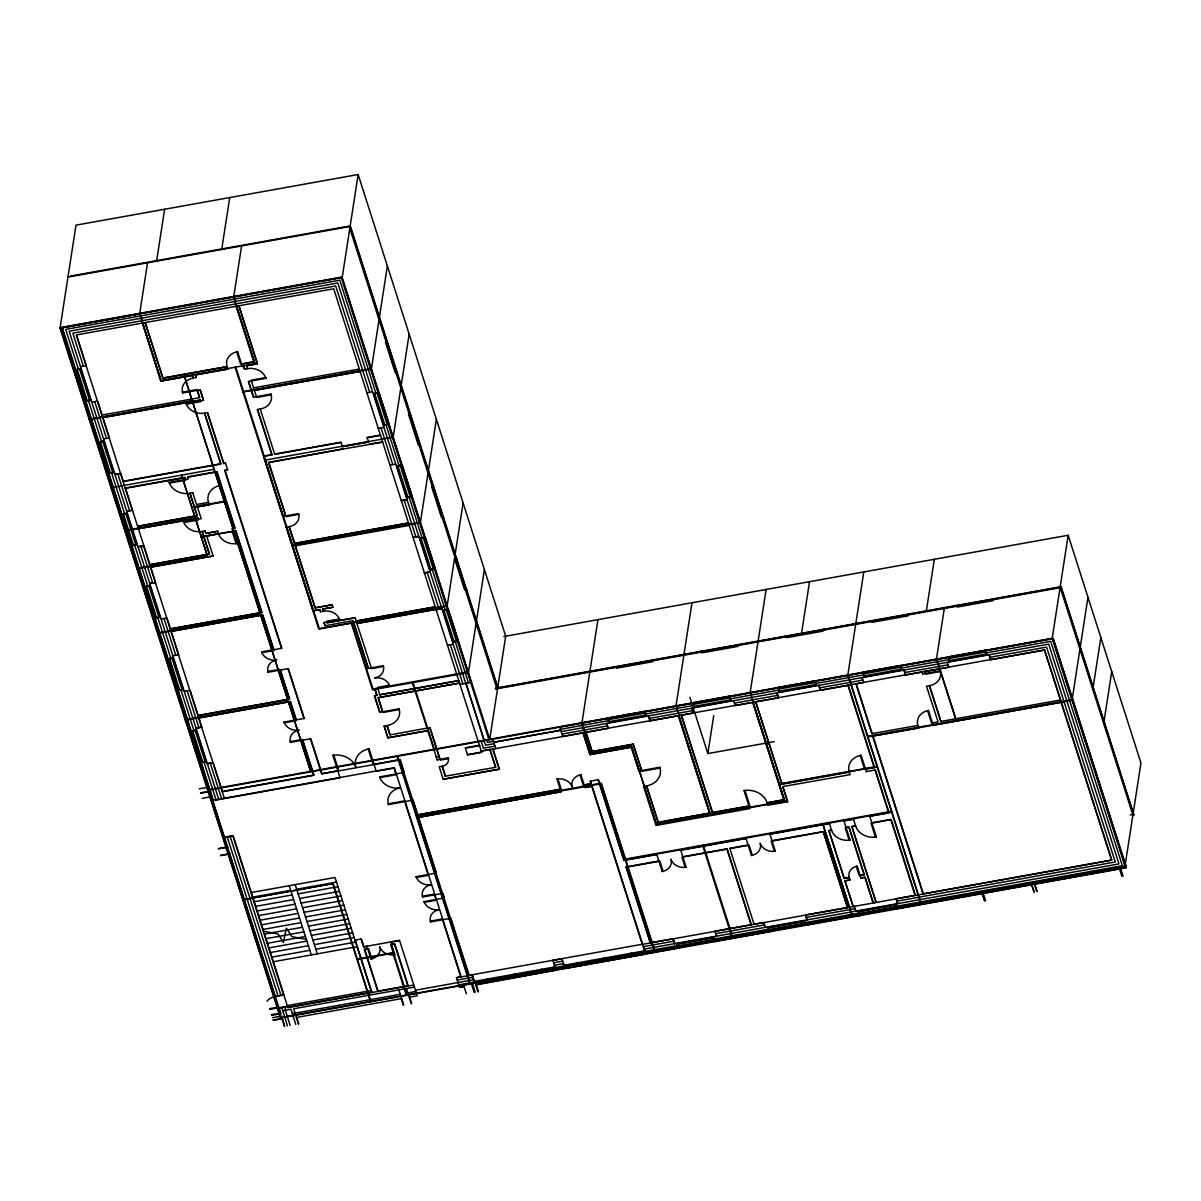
<?xml version="1.0" encoding="UTF-8"?>
<svg xmlns="http://www.w3.org/2000/svg" width="1201" height="1201" viewBox="0 0 1201 1201"><rect width="100%" height="100%" fill="white"/><g stroke="black" fill="none" stroke-linecap="round" stroke-linejoin="round"><path stroke-width="1.5" d="M503.835 636.53L1068.169 535.271L1140.95 763.01L1125.007 866.041L280.358 1017.607L60.05 328.188L75.993 225.157L358.153 174.52L505.681 636.2L489.738 739.231L342.03 277.026L61.776 327.318L75.453 370.073L80.572 368.422L90.841 400.579L85.271 400.849L98.542 442.373L103.676 440.722L113.945 472.879L108.375 473.149L121.646 514.674L126.781 513.022L137.049 545.179L131.479 545.449L144.751 586.974L149.885 585.322L160.153 617.479L154.584 617.734L167.855 659.274L172.989 657.623L183.258 689.779L177.688 690.035L190.959 731.574L196.078 729.923L206.362 762.065L200.792 762.335L208.809 787.436M147.543 262.809L139.631 313.911L160.919 380.522L254.972 363.648L233.685 297.022L241.596 245.935M156.58 261.187L164.627 209.259M221.705 249.493L229.736 197.564M243.293 896.216L242.722 899.864L333.157 883.636L370.794 1001.379M358.153 174.52L342.195 277.551L60.05 328.188M387.368 265.931L371.409 368.962L242.992 392.006M409.151 334.103L393.192 437.134L264.775 460.178M436.368 419.314L420.425 522.345L292.008 545.374M463.106 502.964L447.162 605.995L318.745 629.039L235.081 367.221M484.393 569.589L468.45 672.62L372.58 689.809L351.293 623.199M597.918 619.656L581.975 722.687L591.868 753.673L631.666 746.527L656.422 823.991L784.838 800.947M691.971 602.782L676.028 705.798L710.737 814.758M774.15 741.663L707.854 753.552L713.739 715.556M766.133 589.466L750.175 692.497L785.094 801.412L656.437 824.502L631.471 746.361L591.297 753.567L581.599 723.242L208.133 790.258M801.502 633.603L809.534 581.674M863.789 571.946L847.846 674.977L920.627 902.717M926.301 611.219L934.333 559.291M944.376 607.976L936.465 659.064L956.281 721.035M1068.169 535.271L1052.226 638.301L1125.007 866.041M1087.971 597.242L1072.028 700.273L867.647 736.949M1092.805 689.449L1100.852 637.521M1103.704 723.527L1111.736 671.599M70.424 276.08L349.941 225.923L497.634 688.128M67.962 277.086L350.107 226.464M80.452 366.575L86.307 365.689L76.519 335.079M75.198 369.308L85.526 401.614M80.332 368.872L75.708 369.713L62.242 327.558L341.775 277.401L378.675 392.877L374.051 393.703M79.851 369.773L80.932 369.578M243.563 366.335L242.377 366.545L237.618 351.623L236.702 351.788L240.635 364.098L253.621 361.771M237.618 351.623A15.073 12.505 8.8 0 0 227.049 366.53L162.991 378.03L145.276 322.574M227.094 366.68L162.856 378.21L145.096 322.619M241.596 364.083L253.846 361.891L236.087 306.285M160.874 381.002L192.595 375.312L193.451 378.015M227.83 368.992L195.313 374.832L196.168 377.519M242.332 366.395L243.698 366.14L244.644 369.142M195.538 374.952L227.89 369.142L227.049 366.53M246.64 365.78L257.539 363.828L238.984 305.76M387.067 340.889L397.381 373.181M199.501 397.546L196.949 389.574L182.462 392.187L182.702 392.952A15.073 12.505 8.8 0 1 193.271 378.045L196.348 377.489L195.493 374.802M253.546 387.998L251.234 380.162L265.736 377.564L265.976 378.33A15.073 12.505 8.8 0 0 247.556 368.632L244.464 369.172L243.518 366.185M89.384 399.618L90.48 399.423M90.36 400.263L85.736 401.089L98.812 442.013L103.436 441.172M91.816 402.11L97.611 401.074L102.07 415.021M182.702 392.952L200.282 389.8L203.63 400.293L186.065 403.446L186.305 404.212L200.807 401.614L200.342 400.158L102.911 417.633L109.411 437.99L103.556 438.875M265.976 378.33L248.397 381.483L253.426 397.216L271.006 394.063L271.246 394.829L256.759 397.426L254.282 390.31L360.09 371.319M101.89 415.051L199.726 397.666L197.384 390.31M253.501 387.848L359.354 369.022M89.565 419.179L192.205 400.759M243.578 391.541L370.448 368.782M89.264 419.599L192.355 401.089M102.67 417.513L200.462 399.963L200.732 400.819M254.522 390.43L359.97 371.514M186.065 403.446A15.073 12.505 8.8 0 0 204.485 413.159L207.563 412.604L223.836 463.526M366.8 392.892L372.595 391.856M98.302 441.608L108.63 473.915M378.885 392.352L389.214 424.659M102.956 442.073L104.037 441.878M379.126 393.117L373.571 393.388L383.84 425.544L388.959 423.893M373.931 394.544L375.027 394.348M410.157 413.174L420.485 445.481M112.489 471.918L113.585 471.723M113.464 472.563L108.841 473.389L121.917 514.298L126.54 513.473M383.464 424.388L384.56 424.193M384.08 425.094L388.704 424.268L401.78 465.177L397.156 466.003M114.921 474.41L120.716 473.374L123.238 481.256L220.669 463.766L204.485 413.159M114.966 474.56L120.58 473.554M378.105 428.277L383.945 427.391M223.746 463.211L225.428 462.91L227.695 469.981L225.067 470.462L281.89 648.285L261.593 651.918L261.833 652.683L273.798 650.537L262.449 615.062L171.218 631.426L178.724 654.89L172.869 655.776M263.484 456.08L271.771 454.594M274.849 454.038L340.994 442.178L342.435 446.712L368.527 442.028L367.086 437.494L380.477 435.092M123.148 481.586L220.939 464.036L204.665 413.114M225.518 463.226L223.656 463.556L207.383 412.634M341.084 442.478L274.759 454.383L260.257 409.001M367.176 437.795L380.567 435.393M111.047 487.756L214.138 469.261M342.39 446.562L368.482 441.878M125.219 488.056L184.969 477.322L185.645 479.409M227.589 469.681L224.602 470.222L281.514 648.345M382.639 441.863L369.247 444.265L382.549 442.193M343.186 449.024L369.323 444.49M125.309 488.357L184.894 477.668L185.705 480.205L169.401 483.132L169.146 482.367L188.542 478.884L187.686 476.842L216.991 471.588L225.833 499.256L223.881 499.436M187.972 477.112L216.72 471.948L225.413 499.166M219.453 485.594L220.368 485.429L226.253 501.778L234.675 528.14L232.228 528.575L237.002 543.498L236.102 543.663L232.168 531.352M169.146 482.367A16.964 14.082 8.8 0 0 189.878 493.281L192.956 492.725M126.66 511.176L132.275 510.17L76.294 334.959L333.713 288.765L481.676 752.396L467.534 754.919L465.282 747.848L479.589 745.281M126.721 511.326L132.515 510.29M389.905 465.192L395.699 464.156M121.406 513.908L131.735 546.215M126.06 514.373L127.141 514.178M401.99 464.652L412.318 496.959M402.23 465.418L396.675 465.688L406.944 497.845L412.063 496.193M397.036 466.844L398.116 466.649M208.524 502.348L196.529 504.51L192.776 492.755M191.755 507.122L224.332 501.267M191.98 507.633L224.527 501.793M209.259 504.66L197.264 506.822L201.243 518.637L183.663 521.804L183.918 522.57L198.405 519.973L197.835 518.201M225.578 501.733L226.569 501.553L235.096 528.23L232.288 528.725M197.504 506.942L209.319 504.81L208.479 502.198A16.964 14.082 8.8 0 1 220.368 485.429M137.605 526.233L197.009 515.589L189.878 493.281M137.665 526.398L197.234 515.709L190.058 493.251M125.099 530.407L195.178 517.826M138.4 528.695L197.97 518.006L198.345 519.162M124.904 531.142L198.03 518.171M433.261 485.474L443.589 517.781M282.76 516.43L298.524 513.608L298.779 514.373L286.093 516.655L268.814 462.61L343.156 448.949L268.544 462.325L285.658 515.92M183.663 521.804A15.073 12.505 8.8 0 0 202.098 531.503L205.176 530.947M135.593 544.218L136.674 544.023M136.569 544.849L131.945 545.689L145.021 586.598L149.645 585.773M406.569 496.689L407.664 496.493M205.926 533.304L217.741 531.172L218.567 533.799A15.073 12.505 8.8 0 0 237.002 543.498M217.786 531.337L205.791 533.484L204.996 530.977M407.184 497.394L411.808 496.553L424.884 537.478L420.26 538.303M138.025 546.71L143.82 545.674M138.07 546.86L143.685 545.855L224.332 798.245M401.209 500.577L407.004 499.541M218.522 533.634L206.527 535.796L213.193 556.033L150.53 567.277M233.024 531.037L235.831 530.527L262.028 612.525L170.257 628.994M401.434 500.697L407.049 499.691M201.273 536.907L235.516 530.752L261.623 612.435L170.212 628.844M201.378 537.072L233.94 531.232M286.198 527.209L289.291 526.654A13.196 10.944 8.8 0 0 298.524 513.608M149.75 564.815L209.499 554.096L202.278 531.473M136.779 568.313L207.323 555.658L181.576 475.101M137.364 568.794L207.443 556.213L181.501 475.026M150.485 567.127L212.952 555.913M408.535 522.9L294.62 543.332L289.291 526.654M408.58 523.051L294.485 543.528L289.096 526.684M292.804 545.584L419.674 522.81M409.316 525.362L295.221 545.839L315.067 607.931L332.061 604.869M149.765 583.476L155.379 582.47M149.81 583.626L155.62 582.59L150.71 567.247M413.129 537.312L418.759 536.307M413.009 537.493L418.804 536.457M144.51 586.208L154.839 618.515M425.094 536.952L435.408 569.259M149.164 586.673L150.245 586.478M425.334 537.718L419.765 537.988L430.048 570.13L435.167 568.478M420.14 539.144L421.221 538.949M456.365 557.774L466.694 590.081M158.697 616.518L159.778 616.323M159.673 617.149L155.049 617.99L168.125 658.899L172.749 658.073M429.673 568.989L430.769 568.794M430.288 569.694L434.897 568.854L447.973 609.778L443.364 610.603M161.129 619.01L166.924 617.975L170.392 628.814M424.313 572.877L430.108 571.826M424.538 572.997L430.153 571.991M157.871 632.972L260.527 614.552M157.571 633.392L260.677 614.897M170.992 631.306L262.764 614.837L273.903 649.711M332.797 607.181L322.664 608.997L323.384 611.234M312.951 610.904L319.826 609.673L320.487 611.759L323.564 611.204A13.196 10.944 8.8 0 1 339.688 619.686L339.448 618.92L326.762 621.202L327.227 622.658L355.271 617.629L356.187 621.127L435.378 606.91M339.688 619.686L323.925 622.523L324.976 625.826L353.154 620.617L368.407 668.372M355.136 617.824L327.092 622.854L326.822 621.998M356.322 620.932L435.332 606.76M446.217 605.889L319.346 628.663L235.696 366.89M436.113 609.222L356.922 623.439L371.559 668.627L383.524 666.48L383.269 665.714L368.227 668.402L353.019 620.797M357.162 623.559L435.978 609.402M436.233 609.613L441.863 608.592M436.113 609.793L441.908 608.757M167.615 658.508L177.928 690.815M448.198 609.252L458.512 641.559M172.268 658.974L173.349 658.779M448.438 610.018L442.869 610.288L453.152 642.43L458.272 640.779M443.244 611.444L444.325 611.249M184.218 691.311L190.028 690.26L198.075 715.451L289.306 699.072L279.788 669.317L267.838 671.464L268.078 672.23L288.375 668.582L304.303 718.423L284.006 722.071L284.247 722.837L296.212 720.69L290.132 701.684L198.72 718.093M181.801 688.819L182.882 688.623M182.777 689.449L178.153 690.275L191.229 731.199L195.853 730.373M452.777 641.289L453.873 641.094M453.393 641.98L458.001 641.154L471.182 682.378M447.418 645.177L453.257 644.291M197.94 715.631L289.711 699.162L280.403 670.008M185.585 719.699L288.24 701.279M185.299 720.15L290.447 701.474L296.332 719.849M467.354 672.035L372.956 688.984L351.818 622.839M379.891 694.703L458.902 680.517M195.973 728.076L201.588 727.07M458.947 680.667L379.756 694.884L377.549 687.392L389.514 685.246L389.755 686.011A12.43 10.329 8.8 0 0 374.562 678.01A12.43 10.329 8.8 0 0 383.269 665.714M196.018 728.226L201.813 727.19L198.901 718.063M190.719 730.808L201.032 763.1M459.683 682.979L378.06 697.631L382.564 711.758M459.548 683.174L378.285 697.751L382.999 712.493L399.302 709.566L399.062 708.8L379.666 712.268L374.367 695.694L376.814 695.244L374.727 688.713M195.373 731.274L196.454 731.079M459.953 684.405L471.543 682.318M495.352 688.218L616.053 666.555M652.293 660.055L701.219 651.272M737.459 644.772L786.385 635.99M822.625 629.489L871.536 620.722M907.776 614.206L956.702 605.439M992.942 598.924L1061.114 586.704L1133.939 815.149M495.803 688.458L1060.843 587.064L1133.399 814.098M495.428 689.029L1061.189 587.499M616.563 668.176L652.804 661.676M701.729 652.894L737.969 646.393M786.895 637.611L823.135 631.11M872.061 622.328L908.301 615.828M957.227 607.045L993.452 600.545M222.17 791.474L313.581 775.065L302.202 739.456L290.252 741.602L290.492 742.368L310.789 738.735L321.928 773.579L338.682 770.562L333.773 755.189L332.857 755.354L340.033 777.813L213.012 800.602L211.721 796.518M399.062 708.8A16.964 14.082 8.8 0 1 387.172 725.569L384.095 726.11L387.863 737.894L427.721 730.748M204.906 761.119L205.987 760.924M205.866 761.749L201.258 762.575L213.283 800.226M207.323 763.611L213.132 762.56L222.35 791.444M207.383 763.761L212.997 762.755M427.856 730.553L387.998 737.714L384.275 726.08M369.097 748.839L368.197 749.004L373.106 764.391L400.143 759.542L404.272 772.453L379.621 776.882L379.876 777.648L396.18 774.72L394.063 768.115L376.273 771.297L369.097 748.839A18.841 15.643 8.8 0 0 355.901 767.484A18.841 15.643 8.8 0 0 332.857 755.354M199.231 788.832L208.719 787.135M208.088 787.571L209.184 787.376M207.578 789.868L1052.932 638.166L1126.313 867.798L1034.556 884.266M492.71 739.02L489.362 739.306M559.741 726.995L607.616 718.408L608.862 722.326M581.599 723.242L1053.277 638.602L1126.028 866.251L280.884 1017.908L60.44 328.053L139.947 313.821L161.174 380.267M608.096 718.723L644.337 712.223M693.262 703.441L729.502 696.94M778.428 688.158L814.668 681.658M863.594 672.875L899.834 666.375M948.745 657.593L984.985 651.092M200.522 792.84L208.358 791.429M608.397 719.654L644.637 713.139M693.562 704.371L729.803 697.856M778.713 689.089L814.954 682.588M863.879 673.806L900.119 667.306M949.045 658.523L985.285 652.023M200.642 793.23L208.494 791.819M209.559 792.195L210.655 791.999M493.446 741.332L487.486 742.398L486.645 739.786M560.477 729.307L608.352 720.705M645.312 714.085L693.517 705.437M730.478 698.802L778.683 690.155M815.644 683.519L863.834 674.872M900.81 668.236L949 659.589M985.961 652.954L1050.695 641.334L1122.395 865.741L895.976 906.365M609.042 721.651L645.267 715.15M694.193 706.368L730.433 699.868M779.359 691.085L815.599 684.585M864.525 675.803L900.765 669.302M949.691 660.52L985.916 654.02M222.275 791.774L314.046 775.306L302.817 740.161M465.372 748.163L479.694 745.596M210.25 794.341L211.346 794.146M494.181 743.644L485.504 745.19L483.928 740.281M561.227 731.604L1048.713 644.126L1118.942 863.924L644.156 949.12M202.278 798.38L212.082 796.458M494.962 746.106L483.387 748.178L481.031 740.792M562.008 734.066L607.346 725.929M649.381 718.393L692.497 710.662M734.547 703.11L777.663 695.379M819.698 687.828L862.828 680.096M904.863 672.545L947.994 664.814M990.029 657.262L1046.596 647.114L1115.264 861.973L896.982 901.14M436.098 756.945L439.176 756.39M481.406 750.97L495.698 748.403M562.744 736.378L1044.615 649.906L1111.811 860.156L642.64 944.346L645.988 953.669L678.55 947.829L677.289 943.911M481.286 751.165L489.888 749.619M586.073 732.355L608.307 728.361L606.73 723.437M755.819 701.894L778.638 697.796L777.062 692.872M847.951 685.366L820.313 690.32L818.737 685.396M921.963 672.08L905.464 675.037L903.903 670.113M925.04 671.524L948.955 667.231L947.199 662.351M437.029 759.873L448.258 757.846L448.513 758.627L440.362 760.083L429.973 727.581L389.965 734.922L386.992 725.599M467.444 754.618L481.571 752.081M922.548 673.926L940.128 670.774L940.368 671.539L925.881 674.151L924.995 671.374M448.258 757.846A8.482 7.041 8.8 0 1 442.328 766.238L439.236 766.793L443.244 779.329L499.421 769.24L492.965 749.064L582.995 732.91L589.946 754.663L631.231 747.262M940.128 670.774A15.073 12.505 8.8 0 1 929.559 685.681L926.481 686.236L938.086 721.951L931.511 722.957L927.577 710.662L928.478 710.497L933.252 725.419M445.316 776.191L495.743 767.304L490.023 749.424M633.332 744.275L592.063 751.676L585.848 732.235M443.199 779.179L499.196 769.12L492.74 748.944M590.081 754.483L631.171 747.097L638.827 771.027M388.478 804.565L413.114 800.151L417.798 814.773L561.137 789.057L557.895 778.909L556.994 779.059L561.077 791.834L418.624 817.401L436.413 873.037L416.116 876.685L416.357 877.451L428.322 875.304L404.542 800.872L388.223 803.799L388.478 804.565A16.964 14.082 8.8 0 1 400.353 787.796A16.964 14.082 8.8 0 1 379.621 776.882M224.107 837.247L233.159 835.626L287.264 1005.612L371.184 990.555M224.557 837.487L232.904 835.986L283.631 994.743L275.284 996.245L211.526 796.713M642.25 944.256L591.778 786.325L584.992 787.541L580.909 774.78L580.008 774.93L583.251 785.094L590.952 783.713L590.141 781.175L598.473 779.689L624.175 860.096L656.692 854.256L662.201 871.491L663.102 871.325L659.859 861.177L626.066 867.242M638.632 771.057L659.844 767.244L660.085 768.024L641.965 771.267L633.287 744.125L592.198 751.496L586.028 732.205M218.327 848.567L227.574 846.915M218.417 848.882L227.68 847.215M560.282 789.372L417.483 814.999L399.873 759.918L321.658 773.954L310.428 738.795M584.196 785.079L591.357 783.803L590.502 781.115M928.478 710.497A15.073 12.505 8.8 0 0 917.924 725.404L871.821 733.676L855.878 683.774M1060.618 699.958L940.803 721.456L929.379 685.711M416.792 816.2L601.281 783.097L654.74 950.426M416.492 816.92L600.965 783.818L654.35 950.892M867.738 736.288L1072.733 699.492M561.017 791.684L418.218 817.311L468.78 975.542M584.947 787.391L592.093 786.1L645.733 954.044L679.015 948.069L676.748 943.671L714.61 936.885L713.904 937.335L715.256 941.569L769.601 931.811L767.349 927.427L805.21 920.627L804.49 921.077L805.841 925.31L860.201 915.552L857.934 911.169L895.811 904.368L895.09 904.818L896.441 909.052L1031.839 884.762M933.207 725.254L1061.354 702.27M220.489 855.337L229.736 853.686M220.594 855.652L229.466 854.061L275.029 996.605A13.751 11.425 8.8 0 0 267.042 1001.154M659.844 767.244A18.841 15.643 8.8 0 1 646.633 785.889L643.556 786.43L656.016 825.432L749.784 808.603L744.035 790.603L744.935 790.438L749.859 805.826L712.553 812.522M866.356 771.748L861.102 755.294L860.201 755.444L864.615 769.301L874.643 767.664L848.266 685.14M779.389 783.908L877.06 766.373M779.614 784.253L877.451 766.688M849.272 772.213L781.956 784.283L755.594 701.774M866.311 771.597L875.379 769.961L889.085 812.882L869.779 816.35M251.339 892.508L335.049 877.481L371.544 992.266L288.015 1007.264M744.035 790.603A18.841 15.643 8.8 0 1 767.064 802.733L783.833 799.731L752.742 702.45L735.147 705.603L733.571 700.678M749.004 806.141L712.418 812.702L681.237 715.12M767.124 802.899L784.058 799.851L752.877 702.255M252.81 897.117L290.657 890.331M296.662 889.25L336.52 882.104M243.082 899.609L332.752 883.516L370.554 1001.814M767.859 805.195L787.751 801.788L782.932 786.715M254.282 901.741L292.143 894.94M298.133 893.874L338.006 886.713M255.768 906.35L293.614 899.564M299.619 898.483L339.478 891.337M257.239 910.974L295.086 904.173M301.091 903.092L340.949 895.946M258.71 915.582L296.557 908.797M302.562 907.716L342.42 900.555M260.182 920.191L298.028 913.406M304.033 912.325L343.906 905.179M625.541 859.015L891.412 811.306M261.668 924.815L299.514 918.014M305.504 916.948L345.378 909.788M625.226 859.751L891.893 811.891M656.797 854.572L623.904 860.471L598.113 779.749M680.712 850.278L746.016 838.553M769.931 834.26L829.441 823.586M843.943 820.989L853.461 819.277M422.602 896.997L442.899 893.349L444.37 897.958L424.073 901.606L424.328 902.371L436.278 900.225L434.312 894.069L422.362 896.216L422.602 896.997A12.43 10.329 8.8 0 1 431.324 884.687A12.43 10.329 8.8 0 1 416.116 876.685M263.139 929.424L300.986 922.638M306.991 921.557L346.849 914.411M658.854 861.027L625.976 866.927L650.281 942.98M682.784 856.733L727.07 848.792L751.361 924.845M748.088 845.024L729.788 848.296L754.078 924.35M772.003 840.73L823.346 831.512L847.651 907.566M831.512 830.041L828.78 830.537L844.108 878.486L849.287 877.556A11.304 9.383 8.8 0 1 857.169 866.221L860.952 878.066L864.945 877.361L873.082 902.837L876.16 902.281L852.004 826.693L855.637 826.048A16.964 14.082 8.8 0 0 876.37 836.962L869.674 816.049L888.635 812.642L875.064 770.186M845.999 827.444L849.002 826.904L864.33 874.868L860.171 875.604M855.532 825.733L851.734 826.423L875.979 902.311M871.836 822.805L891.157 819.352L915.447 895.391M730.058 848.582L749.094 845.159L752.336 855.322L751.421 855.472L745.926 838.253L680.622 849.963L686.116 867.197L685.216 867.362L681.973 857.214L726.98 849.137L751.135 924.71L714.82 931.24L716.577 936.119M855.637 826.048L853.371 818.962L843.838 820.673L850.038 840.054A15.073 12.505 8.8 0 1 831.602 830.356L829.065 830.807L844.228 878.306L849.242 877.406L850.083 880.018L844.888 880.949M264.61 934.048L302.457 927.247M308.462 926.166L348.32 919.02M266.082 938.657L303.928 931.871M309.933 930.79L349.806 923.629M831.602 830.356L829.351 823.285L769.841 833.959L775.351 851.194L774.435 851.344L771.192 841.195L823.255 831.858L847.471 907.596L805.421 914.982L806.997 919.906M267.358 943.31L305.414 936.48M311.404 935.399L351.277 928.253M850.038 840.054L849.137 840.22L845.204 827.909L848.927 827.249L864.104 874.733L859.21 875.619L856.268 866.386L857.169 866.221M876.37 836.962L875.454 837.127L871.025 823.285L890.887 819.713L915.087 895.466M268.829 947.919L306.886 941.089M312.891 940.023L352.749 932.862M464.066 986.637L459.578 987.447L456.44 977.599L460.764 976.818L442.283 918.99L430.318 921.137L430.574 921.903L450.855 918.27L469.141 975.482M270.3 952.543L308.357 945.712M314.362 944.632L354.22 937.486M354.896 940.173L361.411 939.002L363.888 946.763L399.528 940.368L417.242 995.779L409.256 997.22M271.786 957.152L309.828 950.321M315.833 949.24L355.691 942.094M273.258 961.761L357.177 946.703M366.906 946.388L363.588 946.973L361.051 939.062M390.82 942.094L399.393 940.548M367.641 948.685L364.323 949.285L377.805 991.471M391.556 944.391L394.694 943.836L408.175 986.021M1130.171 814.999L1133.849 814.338M356.907 959.119L392.727 952.678L406.373 995.389M357.418 959.554L393.598 953.054L406.959 994.878M366.86 946.223L370.929 958.998L371.845 958.833L368.602 948.685L364.729 949.375L378.165 991.41M390.775 941.929L394.859 954.705L393.943 954.87L390.7 944.707L394.574 944.016L407.995 986.051M850.038 879.868L844.843 880.798L853.085 906.59M860.907 877.916L865.065 877.165L873.262 902.807M275.029 996.605L284.082 994.983M269.489 1008.66L278.362 1007.069L280.283 1013.059M269.73 1009.44L287.67 1006.213L288.105 1007.564M378.06 991.095L407.905 985.751M413.624 985.045L287.745 1007.639L287.414 1006.588L279.082 1008.089L280.899 1013.764L271.636 1015.43M469.096 975.332L642.58 944.196M754.213 924.169L763.746 922.458L765.322 927.382M915.042 895.3L896.021 898.723L897.597 903.647M456.485 977.749L472.068 974.957L474.35 982.688M553.076 960.425L561.813 958.848M282.79 1010.717L285.328 1010.266L290.177 1025.429M414.285 987.117L293.66 1008.765L298.509 1023.943M457.221 980.061L472.819 977.269M553.811 962.722L562.563 961.16M643.556 946.628L673.746 941.209M715.796 933.657L764.346 924.95M806.381 917.399L854.947 908.692M271.396 1014.65L280.644 1012.998M473.779 979.686L415.471 990.24M554.412 965.229L563.524 963.592M292.353 1013.644L400.263 994.278M407.875 992.912L415.681 991.516M677.859 944.451L714.1 937.951M768.46 928.193L804.685 921.692M859.045 911.934L895.285 905.434M474.32 981.397L554.952 966.925M564.065 965.289L644.697 950.817M272.387 1017.727L281.635 1016.076M458.752 984.835L474.155 982.058M555.508 967.466L563.9 965.964M645.252 951.357L677.814 945.517M714.775 938.882L768.415 929.259M805.376 922.623L859.015 913M474.62 982.313L555.252 967.841M564.365 966.205L644.997 951.732M474.335 982.613L475.446 982.418L478.403 991.651M678.49 946.448L714.73 939.948M769.09 930.19L805.331 923.689M859.691 913.946L895.931 907.431M273.122 1020.039L282.19 1018.418L284.742 1026.405M471.573 984.325L472.654 984.129M678.79 947.379L715.03 940.878M769.391 931.12L805.631 924.62M859.991 914.862L896.231 908.361M273.212 1020.34L282.1 1018.748L282.49 1019.964M459.488 987.132L463.601 986.396L463.061 984.715M476.257 984.445L501.327 979.956M503.129 979.626L528.2 975.137M530.016 974.807L555.072 970.303M566.001 968.351L591.072 963.848M592.889 963.517L617.945 959.029M619.761 958.698L644.817 954.21M476.227 984.865L556.438 970.063M982.388 894.28L983.469 894.084L985.571 900.645M282.67 1019.934L284.382 1026.48M296.437 1017.457L401.644 998.586M263.469 931.165L277.971 933.943L283.406 942.455L286.408 928.103L291.843 936.615L306.345 939.392M1060.138 587.199L1132.903 814.939M1122.95 875.994L1120.863 869.434L1119.767 869.629L1121.869 876.19M1120.413 869.509L1122.5 876.084M1060.378 699.838L1044.495 650.101L990.63 659.754L989.054 654.83M1061.219 702.45L1111.571 860.036L923.374 893.814L873.022 736.228M993.843 598.774L955.801 605.589M989.234 654.8L990.765 659.574M985.676 650.236L947.619 657.067M986.486 654.56L985.225 650.642L1052.677 638.542L1125.862 867.557L896.712 908.677L895.451 904.758M984.775 650.402L987.027 654.8L949.165 661.586L949.886 661.135L948.535 656.902M985.375 654.11L985.676 655.04M1034.737 884.236L1037.033 891.412M1034.451 883.966L1036.853 891.442M1031.734 884.446L1034.136 891.938M1031.659 884.792L1033.956 891.968M950.231 660.43L950.516 661.346M949.526 661.196L948.265 657.277L900.059 665.924L901.32 669.843M936.885 659.499L956.341 720.39M908.692 614.056L870.635 620.872M929.559 685.681L940.938 721.276M924.815 671.404L925.446 673.401M922.098 671.899L922.728 673.896M982.838 894.205L984.94 900.765M982.163 893.664L984.475 900.84M904.083 670.083L905.599 674.857M900.51 665.519L862.453 672.35M899.609 665.684L901.876 670.083L863.999 676.869L864.72 676.418L863.369 672.185M900.225 669.392L900.51 670.323M917.924 725.404L918.75 728.016L872.617 736.138L923.059 894.024M865.065 675.698L865.366 676.628M864.36 676.478L863.099 672.56L814.909 681.207L816.155 685.125M862.048 677.634L863.789 682.513L856.298 683.864L872.181 733.601M848.266 675.397L921.017 903.032M847.906 685.201L874.223 767.574M823.526 629.324L785.469 636.155M896.246 898.843L897.778 903.602M897.357 908.887L859.3 915.717M894.445 904.608L894.745 905.539M818.917 685.366L820.433 690.14M815.344 680.802L777.302 687.633M814.443 680.967L816.71 685.351L778.833 692.151L779.554 691.701L778.203 687.467M815.059 684.675L815.344 685.606M859.3 910.913L859.601 911.844M858.49 911.394L859.751 915.312L806.111 924.935L804.865 921.017M855.923 911.124L854.346 906.2L853.205 906.395L845.069 880.918M823 824.261L852.125 915.402M822.685 823.646L851.884 915.042M779.899 690.98L780.2 691.911M779.194 691.761L777.948 687.843L729.743 696.49L730.989 700.408M776.882 692.917L778.398 697.676M738.36 644.607L700.318 651.437M755.774 701.744L782.091 784.103M787.511 801.668L782.692 786.595L850.053 774.675L849.227 772.063A16.964 14.082 8.8 0 1 861.102 755.294M805.646 915.102L807.177 919.861M806.757 925.145L768.7 931.976M767.064 802.733L767.904 805.361M803.859 920.867L804.145 921.798M730.193 696.085L692.136 702.915M729.277 696.25L731.544 700.633L693.683 707.434L694.388 706.984L693.037 702.75M729.893 699.958L730.193 700.889M768.7 927.172L769 928.103M767.889 927.652L769.15 931.571L715.511 941.194L714.265 937.275M694.733 706.263L695.034 707.194M763.611 922.638L765.142 927.412M694.028 707.044L692.782 703.125L644.577 711.773L645.838 715.691M689.869 697.286L707.854 753.552M691.896 708.155L693.472 713.079L681.462 715.241L712.598 812.672M691.716 708.2L693.247 712.959M678.52 715.601L709.701 813.197L658.133 822.445L646.453 785.919M653.194 659.889L615.152 666.72M703.306 845.054L732.52 936.465M702.75 845.834L731.874 936.975M648.585 715.931L650.116 720.705M648.405 715.961L649.981 720.885L678.385 715.796L709.476 813.077L658.253 822.265L646.633 785.889M645.027 711.367L606.97 718.198M644.126 711.532L646.378 715.916L608.517 722.717L609.237 722.266L607.886 718.033M644.727 715.241L645.027 716.171M716.156 941.404L678.1 948.235M713.259 937.125L713.544 938.056M633.152 744.305L641.544 770.532M609.583 721.546L609.868 722.477M678.1 943.431L678.4 944.361M606.55 723.482L608.081 728.241M674.722 943.641L673.145 938.717L650.582 942.755L626.427 867.167M673.01 938.897L674.542 943.671M583.131 732.715L590.126 754.633M646.183 953.954L564.65 968.591M643.796 950.982L644.081 951.898M559.651 726.68L562.789 736.528M631.711 953.144L632.011 954.059M630.81 953.309L631.095 954.225M618.635 955.501L618.935 956.416M617.824 955.636L618.11 956.551M604.839 957.978L605.124 958.893M603.938 958.128L604.223 959.044M590.952 960.47L591.237 961.385M590.126 960.605L590.427 961.521M350.212 225.548L387.307 341.654M397.141 372.415L410.412 413.955M420.245 444.715L433.516 486.255M443.349 517.015L456.62 558.54M466.453 589.316L497.905 687.768M386.497 341.805L396.315 372.565M409.601 414.09L419.419 444.865M432.69 486.39L442.523 517.166M455.795 558.69L465.628 589.466M349.236 226.554L496.944 688.758M385.401 342L395.234 372.76M408.505 414.285L418.338 445.061M431.609 486.585L441.443 517.361M454.714 558.885L464.547 589.661M577.966 962.797L578.251 963.712M577.05 962.962L577.351 963.878M492.605 738.72L495.758 748.568M564.98 965.124L565.266 966.039M561.948 958.668L565.101 968.516L555.988 970.138L552.835 960.305M563.164 963.652L564.635 968.261L556.243 969.777L554.772 965.154M341.324 277.656L489.032 739.861M377.234 393.463L387.067 424.223M400.338 465.763L410.157 496.523M423.428 538.063L433.261 568.824M446.532 610.363L456.365 641.124M375.958 393.373L339.793 280.193L65.695 329.374L78.425 369.217M385.986 424.749L399.062 465.673M409.091 497.049L422.151 537.958M432.18 569.349L445.256 610.258M455.284 641.649L468.465 682.874M489.843 749.454L495.503 767.184M374.877 393.883L384.71 424.659M397.981 466.183L407.815 496.944M421.086 538.483L430.904 569.244M444.175 610.784L454.008 641.544M465.748 683.354L337.811 282.986L69.148 331.191L218.717 799.25M554.051 967.09L554.337 968.006M369.653 392.217L335.695 285.973L72.841 333.142L83.364 366.065M381.047 427.916L392.757 464.517M404.152 500.201L415.846 536.817M427.256 572.502L438.95 609.117M450.36 644.802L462.85 683.879M541.966 969.252L542.267 970.168M541.066 969.417L541.351 970.333M528.89 971.594L529.191 972.51M528.08 971.744L528.365 972.66M515.094 974.071L515.379 974.987M514.193 974.236L514.478 975.152M442.328 766.238L445.496 776.161M429.838 727.761L439.926 759.347M442.133 766.268L445.361 776.341M412.814 681.823L434.492 749.649M412.378 682.678L437.209 759.843M501.207 976.563L501.493 977.479M500.382 976.713L500.682 977.629M488.222 978.905L488.507 979.821M487.306 979.055L487.606 979.971M475.236 981.232L475.521 982.148M475.371 983.649L477.953 991.741M472.203 974.777L474.815 982.928L463.526 984.955L466.348 993.812M472.398 983.364L475.236 992.221M471.317 983.559L474.155 992.416M397.486 755.789L470.267 983.529M387.172 725.569L390.1 734.727M397.141 756.345L469.876 983.994M374.907 688.683L377.039 695.379L374.607 695.814L379.846 712.238M461.169 976.908L394.333 767.739L212.322 800.391L227.214 846.975M238.804 305.805L257.299 363.708L246.415 365.659L247.556 368.632M233.64 296.977L254.882 363.453M323.564 611.204L322.904 609.117L333.022 607.301L332.182 604.688L315.202 607.736L295.446 545.96M248.577 381.453L253.606 397.186M257.539 409.496L272.042 454.879L263.755 456.365L282.941 516.4M271.861 454.909L257.359 409.526L260.437 408.971A15.073 12.505 8.8 0 0 271.006 394.063M320.667 611.714L319.946 609.492L313.086 610.724L286.378 527.164M324.105 622.493L325.111 625.646M409.616 997.145L411.688 1003.631M406.478 988.528L411.327 1003.691M398.867 989.894L403.716 1005.057M401.284 998.647L403.356 1005.132M200.102 389.83L203.449 400.323M288.015 668.657L303.928 718.483M193.271 378.045L192.46 375.508L160.754 381.197L142.379 323.099M184.429 376.303L310.669 771.357M184.338 376.108L310.789 771.838M355.256 940.113L371.995 992.521M202.098 531.503L209.274 553.976L149.87 564.635L125.489 488.327M295.191 884.642L317.304 953.864M289.186 885.722L311.314 954.945M296.617 1017.427L298.689 1023.898M295.791 1024.423L290.942 1009.26L285.688 1010.206L284.697 1007.069M94.759 401.75L106.454 438.35M117.863 474.05L129.558 510.65M140.967 546.35L152.662 582.95M164.072 618.635L175.766 655.251M187.176 690.935L198.871 727.551M210.28 763.236L221.615 798.725M230.187 836.481L280.914 995.224M79.701 369.323L89.535 400.083M102.806 441.608L112.639 472.383M125.91 513.908L135.743 544.684M149.014 586.208L158.847 616.984M172.118 658.508L181.952 689.269M195.223 730.808L205.056 761.569M88.454 400.594L101.53 441.518M111.558 472.894L124.634 513.818M134.662 545.194L147.738 586.118M157.766 617.494L170.842 658.418M180.871 689.794L193.946 730.718M203.975 762.095L216 799.731M227.274 837.007L278.001 995.749M281.8 1007.594L287.459 1025.924M77.344 369.743L87.178 400.503M100.449 442.043L110.282 472.804M123.553 514.328L133.386 545.104M146.657 586.628L156.49 617.404M169.761 658.929L179.595 689.704M192.866 731.229L202.699 761.989M76.263 369.938L86.097 400.699M99.368 442.238L109.201 472.999M122.472 514.523L132.305 545.299M145.576 586.824L155.394 617.599M168.68 659.124L178.499 689.899M191.77 731.424L201.603 762.185M275.389 996.545L278.977 1007.774M207.998 787.271L211.046 796.803M430.574 921.903A12.43 10.329 8.8 0 1 439.281 909.607A12.43 10.329 8.8 0 1 424.073 901.606M290.492 742.368A12.43 10.329 8.8 0 1 299.214 730.073A12.43 10.329 8.8 0 1 284.006 722.071M268.078 672.23A12.43 10.329 8.8 0 1 276.785 659.934A12.43 10.329 8.8 0 1 261.593 651.918M556.994 779.059A12.43 10.329 8.8 0 1 572.201 787.075A12.43 10.329 8.8 0 1 580.909 774.78M686.116 867.197A12.43 10.329 8.8 0 1 670.924 859.195A12.43 10.329 8.8 0 1 662.201 871.491M775.351 851.194A12.43 10.329 8.8 0 1 760.143 843.177A12.43 10.329 8.8 0 1 751.421 855.472M394.859 954.705A12.43 10.329 8.8 0 1 379.651 946.703A12.43 10.329 8.8 0 1 370.929 958.998M466.168 684.09L468.825 692.422L466.168 684.09M469.066 693.202L471.858 701.909L469.066 693.202M472.098 702.69L474.89 711.397L472.098 702.69M475.131 712.163L477.923 720.885L475.131 712.163M478.163 721.651L480.955 730.373L478.163 721.651M481.196 731.139L483.853 739.471L481.196 731.139M504.465 740.341L494.647 742.098L504.465 740.341M515.634 738.33L505.366 740.176L515.634 738.33M526.804 736.333L516.535 738.165L526.804 736.333M537.973 734.321L527.719 736.168L537.973 734.321M549.157 732.325L538.889 734.156L549.157 732.325M559.876 730.388L550.058 732.16L559.876 730.388"/></g></svg>
